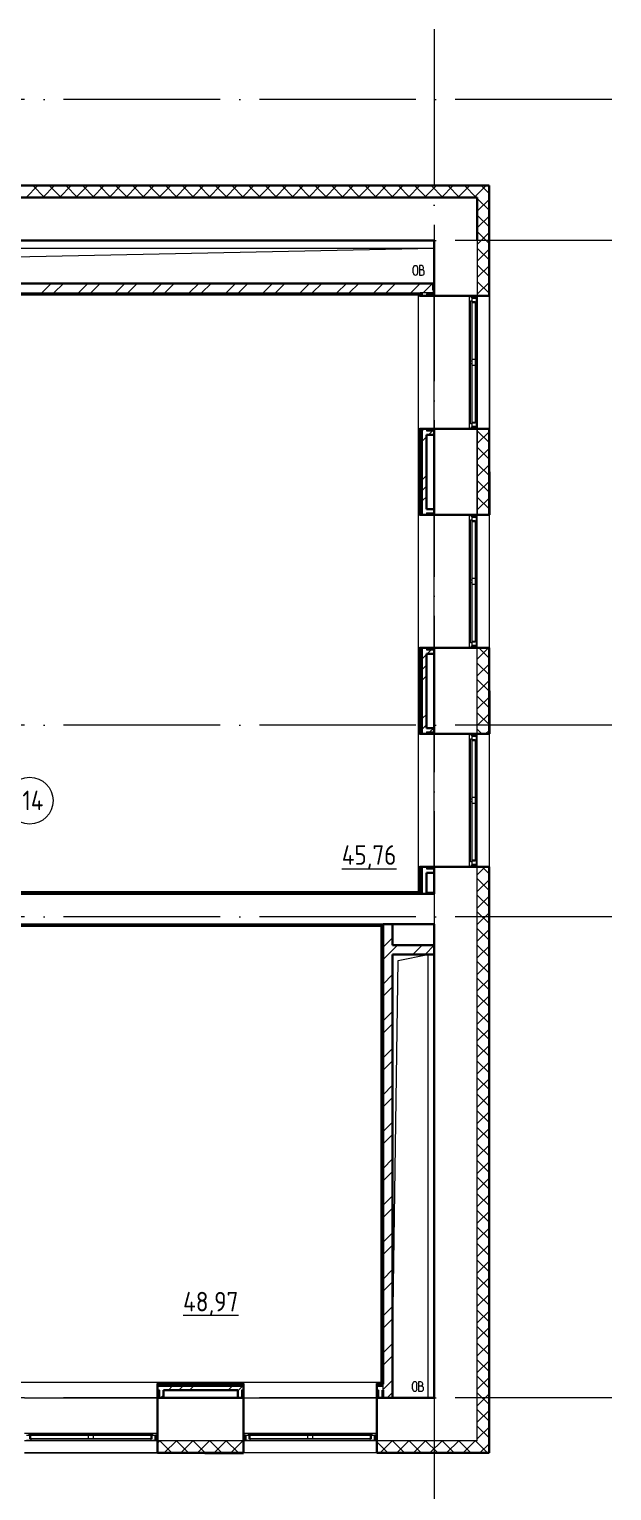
# Model space of a CAD drawing. Header units: millimetres. Extents: x -88595 to 880822, y -1054509 to -148035.
# Drawn here: x 446690 to 454131, y -284040 to -265352 of the extents above; entities that cross this region are included whole.
import ezdxf

# ---------------------------------------------------------------- set-up
doc = ezdxf.new("R2010")
doc.units = ezdxf.units.MM
doc.linetypes.add('ADSK_Линия сетки', pattern=[25, 20, -2.5, 0, -2.5])
for name, color, linetype, lineweight in [('_ Окна', 7, 'Continuous', 30), ('Марки помещений', 7, 'Continuous', 20), ('Оборудование', 7, 'Continuous', 18), ('Ограждение', 7, 'Continuous', 9), ('Окна', 7, 'Continuous', 9), ('Оси', 7, 'Continuous', 9), ('Перекрытие', 7, 'Continuous', 18), ('Стены внутренние', 7, 'Continuous', 18), ('Стены наружные', 7, 'Continuous', 18), ('Стены штриховка', 7, 'Continuous', 9)]:
    doc.layers.add(name, color=color, linetype=linetype, lineweight=lineweight)
doc.styles.add('GOST Common_2', font='GOST_Common.ttf', dxfattribs={"width": 0.9, "height": 350})

# ---------------------------------------------------------------- blocks, each defined once
blk = doc.blocks.new('3 этаж')
at = {"lineweight": 18}
for p, q in [((457739, 658274), (463744, 658274)), ((457821, 658152), (463744, 658274)), ((463477, 657960), (463477, 658022)), ((463534, 657960), (463534, 658022)), ((463584, 658051), (463554, 658051)), ((463554, 658051), (463554, 657931)), ((463607, 658018), (463607, 658028)), ((463587, 657998), (463554, 657998)), ((463554, 657931), (463591, 657931)), ((463617, 657958), (463617, 657968)), ((463285, 649164), (463662, 649244)), ((463662, 649244), (463662, 643574)), ((463212, 644124), (463285, 649164)), ((463467, 643687), (463467, 643750)), ((463524, 643687), (463524, 643750)), ((463574, 643779), (463544, 643779)), ((463544, 643779), (463544, 643659)), ((463578, 643725), (463544, 643725)), ((463544, 643659), (463581, 643659)), ((463598, 643745), (463598, 643755)), ((463608, 643685), (463608, 643695))]:
    blk.add_line(p, q, dxfattribs=at)
for centre, radius, start, end in [((463505, 658022), 28.7, 0, 180), ((463584, 658028), 23.3, 0, 90), ((463505, 657960), 28.7, 180, 0), ((463587, 658018), 20, 270, 0), ((463587, 657968), 30, 0, 90), ((463591, 657958), 26.7, 270, 0), ((463496, 643750), 28.7, 0, 180), ((463496, 643687), 28.7, 180, 0), ((463574, 643755), 23.3, 0, 90), ((463578, 643745), 20, 270, 0), ((463578, 643695), 30, 0, 90), ((463581, 643685), 26.7, 270, 0)]:
    blk.add_arc(centre, radius, start, end, dxfattribs=at)
at = {"layer": '_ Окна'}
for p, q in [((464226, 657664), (464226, 657639)), ((464284, 657639), (464284, 657664)), ((464226, 657639), (464284, 657639)), ((464226, 655989), (464226, 655964)), ((464284, 655989), (464226, 655989)), ((464284, 655964), (464284, 655989)), ((464226, 654864), (464226, 654839)), ((464284, 654839), (464284, 654864)), ((464226, 654839), (464284, 654839)), ((464226, 653189), (464226, 653164)), ((464284, 653189), (464226, 653189)), ((464284, 653164), (464284, 653189)), ((464226, 652064), (464226, 652039)), ((464284, 652039), (464284, 652064)), ((464226, 652039), (464284, 652039)), ((464226, 650389), (464226, 650364)), ((464284, 650389), (464226, 650389)), ((464284, 650364), (464284, 650389)), ((460209, 643092), (460184, 643092)), ((460184, 643092), (460184, 643034)), ((461334, 643092), (461309, 643092)), ((461334, 643034), (461334, 643092)), ((463009, 643092), (462984, 643092)), ((462984, 643092), (462984, 643034)), ((460184, 643034), (460209, 643034)), ((461309, 643034), (461334, 643034)), ((462984, 643034), (463009, 643034))]:
    blk.add_line(p, q, dxfattribs=at)
at = {"layer": '_ Окна', "lineweight": 18}
for p, q in [((464284, 657639), (464226, 657639)), ((464226, 657639), (464226, 657601)), ((464226, 657593), (464267, 657593)), ((464267, 657593), (464267, 657581)), ((464267, 657575), (464284, 657579)), ((464284, 657579), (464284, 657639)), ((464267, 656035), (464226, 656035)), ((464226, 656027), (464226, 655989)), ((464226, 655989), (464284, 655989)), ((464284, 656048), (464267, 656053)), ((464267, 656047), (464267, 656035)), ((464284, 655989), (464284, 656048)), ((464284, 654839), (464226, 654839)), ((464226, 654839), (464226, 654801)), ((464226, 654793), (464267, 654793)), ((464267, 654793), (464267, 654781)), ((464267, 654775), (464284, 654779)), ((464284, 654779), (464284, 654839)), ((464267, 653235), (464226, 653235)), ((464226, 653227), (464226, 653189)), ((464226, 653189), (464284, 653189)), ((464284, 653248), (464267, 653253)), ((464267, 653247), (464267, 653235)), ((464284, 653189), (464284, 653248)), ((464284, 652039), (464226, 652039)), ((464226, 652039), (464226, 652001)), ((464226, 651993), (464267, 651993)), ((464267, 651993), (464267, 651981)), ((464267, 651975), (464284, 651979)), ((464284, 651979), (464284, 652039)), ((464267, 650435), (464226, 650435)), ((464226, 650427), (464226, 650389)), ((464226, 650389), (464284, 650389)), ((464284, 650448), (464267, 650453)), ((464267, 650447), (464267, 650435)), ((464284, 650389), (464284, 650448)), ((458572, 643092), (458534, 643092)), ((458580, 643051), (458580, 643092)), ((460138, 643092), (460138, 643051)), ((460184, 643092), (460146, 643092)), ((460184, 643034), (460184, 643092)), ((461372, 643092), (461334, 643092)), ((461334, 643092), (461334, 643034)), ((461380, 643051), (461380, 643092)), ((462938, 643092), (462938, 643051)), ((462984, 643092), (462946, 643092)), ((462984, 643034), (462984, 643092)), ((458534, 643034), (458593, 643034)), ((458592, 643051), (458580, 643051)), ((458593, 643034), (458598, 643051)), ((460120, 643051), (460124, 643034)), ((460124, 643034), (460184, 643034)), ((460138, 643051), (460126, 643051)), ((461334, 643034), (461393, 643034)), ((461392, 643051), (461380, 643051)), ((461393, 643034), (461398, 643051)), ((462920, 643051), (462924, 643034)), ((462924, 643034), (462984, 643034)), ((462938, 643051), (462926, 643051))]:
    blk.add_line(p, q, dxfattribs=at)
at = {"layer": 'Марки помещений'}
blk.add_circle((458576, 651210), 300, dxfattribs=at)
at = {"layer": 'Ограждение'}
for p, q in [((457764, 657679), (463544, 657679)), ((463544, 650039), (463544, 657684)), ((463544, 657664), (463559, 657664)), ((463544, 655964), (463544, 657664)), ((463744, 655964), (463744, 657664)), ((464194, 655964), (464194, 657664)), ((463559, 655964), (463544, 655964)), ((463544, 654864), (463559, 654864)), ((463544, 653164), (463544, 654864)), ((463744, 653164), (463744, 654864)), ((464194, 653164), (464194, 654864)), ((463559, 653164), (463544, 653164)), ((463544, 652064), (463559, 652064)), ((463544, 650364), (463544, 652064)), ((463744, 650364), (463744, 652064)), ((464194, 650364), (464194, 652064)), ((463559, 650364), (463544, 650364)), ((463544, 650044), (457764, 650044)), ((463744, 650034), (463644, 650034)), ((456609, 649604), (463067, 649604)), ((463067, 649604), (463072, 649609)), ((463067, 643774), (463067, 649604)), ((454959, 643774), (463072, 643774)), ((458509, 643774), (460209, 643774)), ((460209, 643774), (460209, 643759)), ((461309, 643759), (461309, 643774)), ((461309, 643774), (463009, 643774)), ((463009, 643774), (463009, 643759)), ((458509, 643574), (460209, 643574)), ((461309, 643574), (463009, 643574)), ((458509, 643124), (460209, 643124)), ((461309, 643124), (463009, 643124))]:
    blk.add_line(p, q, dxfattribs=at)
at = {"layer": 'Окна'}
for p, q in [((464209, 657601), (464226, 657601)), ((464209, 656829), (464209, 657601)), ((464226, 657601), (464226, 656829)), ((464226, 657581), (464267, 657581)), ((464267, 657581), (464267, 656849)), ((464284, 656048), (464284, 657579)), ((464209, 656799), (464209, 656829)), ((464226, 656829), (464209, 656829)), ((464209, 656799), (464226, 656799)), ((464209, 656027), (464209, 656799)), ((464267, 656849), (464226, 656849)), ((464226, 656829), (464226, 656799)), ((464226, 656799), (464226, 656027)), ((464226, 656779), (464267, 656779)), ((464267, 656849), (464267, 656779)), ((464267, 656779), (464267, 656047)), ((464226, 656027), (464209, 656027)), ((464267, 656047), (464226, 656047)), ((464209, 654801), (464226, 654801)), ((464209, 654029), (464209, 654801)), ((464226, 654801), (464226, 654029)), ((464226, 654781), (464267, 654781)), ((464267, 654781), (464267, 654049)), ((464284, 653248), (464284, 654779)), ((464209, 653999), (464209, 654029)), ((464226, 654029), (464209, 654029)), ((464209, 653999), (464226, 653999)), ((464209, 653227), (464209, 653999)), ((464267, 654049), (464226, 654049)), ((464226, 654029), (464226, 653999)), ((464226, 653999), (464226, 653227)), ((464226, 653979), (464267, 653979)), ((464267, 654049), (464267, 653979)), ((464267, 653979), (464267, 653247)), ((464226, 653227), (464209, 653227)), ((464267, 653247), (464226, 653247)), ((464209, 652001), (464226, 652001)), ((464209, 651229), (464209, 652001)), ((464226, 652001), (464226, 651229)), ((464226, 651981), (464267, 651981)), ((464267, 651981), (464267, 651249)), ((464284, 650448), (464284, 651979)), ((464209, 651199), (464209, 651229)), ((464226, 651229), (464209, 651229)), ((464209, 651199), (464226, 651199)), ((464209, 650427), (464209, 651199)), ((464267, 651249), (464226, 651249)), ((464226, 651229), (464226, 651199)), ((464226, 651199), (464226, 650427)), ((464226, 651179), (464267, 651179)), ((464267, 651249), (464267, 651179)), ((464267, 651179), (464267, 650447)), ((464226, 650427), (464209, 650427)), ((464267, 650447), (464226, 650447)), ((458572, 643109), (459344, 643109)), ((458572, 643092), (458572, 643109)), ((459344, 643092), (458572, 643092)), ((458592, 643051), (458592, 643092)), ((459324, 643092), (459324, 643051)), ((459344, 643109), (459374, 643109)), ((459344, 643109), (459344, 643092)), ((459374, 643092), (459344, 643092)), ((459374, 643109), (460146, 643109)), ((459374, 643092), (459374, 643109)), ((460146, 643092), (459374, 643092)), ((459394, 643051), (459394, 643092)), ((460126, 643092), (460126, 643051)), ((460146, 643109), (460146, 643092)), ((461372, 643109), (462144, 643109)), ((461372, 643092), (461372, 643109)), ((462144, 643092), (461372, 643092)), ((461392, 643051), (461392, 643092)), ((462124, 643092), (462124, 643051)), ((462144, 643109), (462174, 643109)), ((462144, 643109), (462144, 643092)), ((462174, 643092), (462144, 643092)), ((462174, 643109), (462946, 643109)), ((462174, 643092), (462174, 643109)), ((462946, 643092), (462174, 643092)), ((462194, 643051), (462194, 643092)), ((462926, 643092), (462926, 643051)), ((462946, 643109), (462946, 643092)), ((459324, 643051), (458592, 643051)), ((458593, 643034), (460124, 643034)), ((459394, 643051), (459324, 643051)), ((460126, 643051), (459394, 643051)), ((462124, 643051), (461392, 643051)), ((461393, 643034), (462924, 643034)), ((462194, 643051), (462124, 643051)), ((462926, 643051), (462194, 643051))]:
    blk.add_line(p, q, dxfattribs=at)
at = {"layer": 'Оси', "linetype": 'ADSK_Линия сетки', "ltscale": 100}
for p, q in [((463744, 661074), (463744, 629948)), ((466011, 660174), (389072, 660174)), ((466011, 658374), (389072, 658374)), ((466011, 652174), (389072, 652174)), ((466011, 649724), (389072, 649724)), ((466011, 643574), (389072, 643574))]:
    blk.add_line(p, q, dxfattribs=at)
at = {"layer": 'Перекрытие', "color": 49, "true_color": 0x464646}
for p, q in [((457739, 658274), (463744, 658274)), ((463662, 649244), (463662, 643574))]:
    blk.add_line(p, q, dxfattribs=at)
at = {"layer": 'Стены внутренние', "lineweight": 30}
for p, q in [((464446, 659076), (457094, 659076)), ((464446, 657664), (464446, 659076)), ((464294, 658924), (457094, 658924)), ((464294, 658374), (464294, 658924)), ((457169, 658374), (463744, 658374)), ((463744, 658374), (463744, 657739)), ((463744, 657664), (464446, 657664)), ((464446, 655964), (463744, 655964)), ((463744, 655889), (463744, 654939)), ((464446, 654864), (464446, 655964)), ((463744, 654864), (464446, 654864)), ((464446, 653164), (463744, 653164)), ((464446, 652064), (464446, 653164)), ((463744, 653089), (463744, 652139)), ((463744, 652064), (464446, 652064)), ((464446, 650364), (463744, 650364)), ((464446, 642872), (464446, 650364)), ((463744, 650289), (463744, 650019)), ((463744, 650019), (463644, 650019)), ((463212, 649629), (463744, 649629)), ((463744, 649629), (463744, 649364)), ((463744, 649244), (463744, 643574)), ((460209, 643574), (460209, 642872)), ((461234, 643574), (460284, 643574)), ((461309, 642872), (461309, 643574)), ((463009, 643574), (463009, 642872)), ((463092, 643574), (463084, 643574)), ((463744, 643574), (463212, 643574)), ((460209, 642872), (461309, 642872)), ((463009, 642872), (464446, 642872))]:
    blk.add_line(p, q, dxfattribs=at)
at = {"layer": 'Стены внутренние', "linetype": 'Continuous', "lineweight": 9}
for p, q in [((458531, 658924), (458681, 659074)), ((458765, 658924), (458615, 659074)), ((458743, 658924), (458893, 659074)), ((458977, 658924), (458827, 659074)), ((458829, 659076), (458828, 659074)), ((458912, 659074), (458911, 659076)), ((458956, 658924), (459106, 659074)), ((459189, 658924), (459039, 659074)), ((459168, 658924), (459318, 659074)), ((459401, 658924), (459251, 659074)), ((459380, 658924), (459530, 659074)), ((459613, 658924), (459463, 659074)), ((459592, 658924), (459742, 659074)), ((459825, 658924), (459675, 659074)), ((459733, 659074), (459732, 659076)), ((459804, 658924), (459954, 659074)), ((460038, 658924), (459888, 659074)), ((460016, 658924), (460166, 659074)), ((460250, 658924), (460100, 659074)), ((460228, 658924), (460378, 659074)), ((460237, 659076), (460235, 659074)), ((460462, 658924), (460312, 659074)), ((460320, 659074), (460319, 659076)), ((460440, 658924), (460590, 659074)), ((460674, 658924), (460524, 659074)), ((460653, 658924), (460803, 659074)), ((460886, 658924), (460736, 659074)), ((460865, 658924), (461015, 659074)), ((461098, 658924), (460948, 659074)), ((461077, 658924), (461227, 659074)), ((461310, 658924), (461160, 659074)), ((461289, 658924), (461439, 659074)), ((461523, 658924), (461373, 659074)), ((461501, 658924), (461651, 659074)), ((461735, 658924), (461585, 659074)), ((461644, 659076), (461643, 659074)), ((461713, 658924), (461863, 659074)), ((461947, 658924), (461797, 659074)), ((461925, 658924), (462075, 659074)), ((462159, 658924), (462009, 659074)), ((462138, 658924), (462288, 659074)), ((462371, 658924), (462221, 659074)), ((462350, 658924), (462500, 659074)), ((462583, 658924), (462433, 659074)), ((462562, 658924), (462712, 659074)), ((462795, 658924), (462645, 659074)), ((462774, 658924), (462924, 659074)), ((463007, 658924), (462857, 659074)), ((462986, 658924), (463136, 659074)), ((463220, 658924), (463070, 659074)), ((463135, 659074), (463134, 659076)), ((463198, 658924), (463348, 659074)), ((463432, 658924), (463282, 659074)), ((463410, 658924), (463560, 659074)), ((463644, 658924), (463494, 659074)), ((463622, 658924), (463772, 659074)), ((463856, 658924), (463706, 659074)), ((463835, 658924), (463985, 659074)), ((464068, 658924), (463918, 659074)), ((464047, 658924), (464197, 659074)), ((464280, 658924), (464130, 659074)), ((464191, 659074), (464190, 659076)), ((464259, 658924), (464294, 658959)), ((464294, 658959), (464409, 659074)), ((464444, 658972), (464342, 659074)), ((464342, 659074), (464342, 659074)), ((464444, 658760), (464294, 658910)), ((464294, 658747), (464444, 658897)), ((464444, 658835), (464446, 658835)), ((464444, 658548), (464294, 658698)), ((464294, 658535), (464444, 658685)), ((464444, 658336), (464294, 658486)), ((464294, 658323), (464444, 658473)), ((464444, 658429), (464446, 658429)), ((464444, 658124), (464294, 658274)), ((464294, 658110), (464444, 658260)), ((464444, 657912), (464294, 658062)), ((464294, 657898), (464444, 658048)), ((464444, 658022), (464446, 658022)), ((464444, 657700), (464294, 657850)), ((464294, 657686), (464444, 657836)), ((464444, 657718), (464446, 657718)), ((464444, 655790), (464294, 655940)), ((464294, 655777), (464444, 655927)), ((464423, 655964), (464422, 655962)), ((464444, 655787), (464446, 655787)), ((464444, 655578), (464294, 655728)), ((464294, 655565), (464444, 655715)), ((464444, 655366), (464294, 655516)), ((464294, 655353), (464444, 655503)), ((464446, 655585), (464444, 655588)), ((464444, 655482), (464446, 655482)), ((464444, 655154), (464294, 655304)), ((464294, 655141), (464444, 655291)), ((464444, 654942), (464294, 655092)), ((464294, 654928), (464444, 655078)), ((464444, 655076), (464446, 655076)), ((464310, 654864), (464294, 654880)), ((464393, 654864), (464392, 654866)), ((464443, 654866), (464444, 654866)), ((464444, 653033), (464313, 653164)), ((464294, 653019), (464437, 653162)), ((464444, 652820), (464294, 652970)), ((464294, 652807), (464444, 652957)), ((464444, 652841), (464446, 652841)), ((464444, 652608), (464294, 652758)), ((464294, 652595), (464444, 652745)), ((464444, 652396), (464294, 652546)), ((464294, 652383), (464444, 652533)), ((464444, 652434), (464446, 652434)), ((464444, 652184), (464294, 652334)), ((464294, 652171), (464444, 652321)), ((464352, 652064), (464294, 652122)), ((464401, 652066), (464444, 652109)), ((464444, 652130), (464446, 652130)), ((464294, 650262), (464394, 650362)), ((464444, 650275), (464355, 650364)), ((464444, 650063), (464294, 650213)), ((464294, 650049), (464444, 650199)), ((464446, 650301), (464444, 650305)), ((464444, 650199), (464446, 650199)), ((464444, 649851), (464294, 650001)), ((464294, 649837), (464444, 649987)), ((464444, 649894), (464446, 649894)), ((464444, 649639), (464294, 649789)), ((464294, 649625), (464444, 649775)), ((464444, 649426), (464294, 649576)), ((464294, 649413), (464444, 649563)), ((464444, 649488), (464446, 649488)), ((464444, 649214), (464294, 649364)), ((464294, 649201), (464444, 649351)), ((464444, 649002), (464294, 649152)), ((464294, 648989), (464444, 649139)), ((464444, 649082), (464446, 649082)), ((464444, 648790), (464294, 648940)), ((464294, 648777), (464444, 648927)), ((464444, 648578), (464294, 648728)), ((464294, 648564), (464444, 648714)), ((464444, 648777), (464446, 648777)), ((464446, 648688), (464444, 648685)), ((464446, 648676), (464444, 648679)), ((464444, 648366), (464294, 648516)), ((464294, 648352), (464444, 648502)), ((464444, 648154), (464294, 648304)), ((464444, 648370), (464446, 648370)), ((464294, 648140), (464444, 648290)), ((464444, 647941), (464294, 648091)), ((464294, 647928), (464444, 648078)), ((464444, 647964), (464446, 647964)), ((464444, 647729), (464294, 647879)), ((464294, 647716), (464444, 647866)), ((464444, 647517), (464294, 647667)), ((464294, 647504), (464444, 647654)), ((464444, 647659), (464446, 647659)), ((464444, 647305), (464294, 647455)), ((464294, 647292), (464444, 647442)), ((464444, 647093), (464294, 647243)), ((464294, 647080), (464444, 647230)), ((464444, 647253), (464446, 647253)), ((464444, 646881), (464294, 647031)), ((464294, 646867), (464444, 647017)), ((464444, 646669), (464294, 646819)), ((464444, 646846), (464446, 646846)), ((464294, 646655), (464444, 646805)), ((464444, 646457), (464294, 646607)), ((464294, 646443), (464444, 646593)), ((464444, 646542), (464446, 646542)), ((464444, 646244), (464294, 646394)), ((464294, 646231), (464444, 646381)), ((464444, 646032), (464294, 646182)), ((464294, 646019), (464444, 646169)), ((464444, 646135), (464446, 646135)), ((464444, 645820), (464294, 645970)), ((464294, 645807), (464444, 645957)), ((464444, 645608), (464294, 645758)), ((464294, 645595), (464444, 645745)), ((464444, 645729), (464446, 645729)), ((464444, 645396), (464294, 645546)), ((464294, 645382), (464444, 645532)), ((464446, 645640), (464444, 645637)), ((464446, 645628), (464444, 645631)), ((464444, 645184), (464294, 645334)), ((464294, 645170), (464444, 645320)), ((464444, 645424), (464446, 645424)), ((464444, 644972), (464294, 645122)), ((464294, 644958), (464444, 645108)), ((464446, 645031), (464444, 645027)), ((464446, 645018), (464444, 645022)), ((464444, 645018), (464446, 645018)), ((464444, 644759), (464294, 644909)), ((464294, 644746), (464444, 644896)), ((464444, 644547), (464294, 644697)), ((464294, 644534), (464444, 644684)), ((464444, 644611), (464446, 644611)), ((464444, 644335), (464294, 644485)), ((464294, 644322), (464444, 644472)), ((464444, 644123), (464294, 644273)), ((464294, 644110), (464444, 644260)), ((464444, 644306), (464446, 644306)), ((464446, 644218), (464444, 644214)), ((464444, 643911), (464294, 644061)), ((464294, 643898), (464444, 644048)), ((464444, 643699), (464294, 643849)), ((464294, 643685), (464444, 643835)), ((464444, 643900), (464446, 643900)), ((464444, 643487), (464294, 643637)), ((464294, 643473), (464444, 643623)), ((464444, 643494), (464446, 643494)), ((464444, 643275), (464294, 643425)), ((464294, 643261), (464444, 643411)), ((464444, 643062), (464294, 643212)), ((464294, 643049), (464444, 643199)), ((464444, 643189), (464446, 643189)), ((460209, 642995), (460238, 643024)), ((460390, 642874), (460240, 643024)), ((460300, 642874), (460450, 643024)), ((460602, 642874), (460452, 643024)), ((460512, 642874), (460662, 643024)), ((460814, 642874), (460664, 643024)), ((460725, 642874), (460875, 643024)), ((461026, 642874), (460876, 643024)), ((460937, 642874), (461087, 643024)), ((461238, 642874), (461088, 643024)), ((461149, 642874), (461299, 643024)), ((461309, 643015), (461300, 643024)), ((461307, 642884), (461309, 642884)), ((463148, 642874), (463009, 643012)), ((463058, 642874), (463208, 643024)), ((463360, 642874), (463210, 643024)), ((463270, 642874), (463420, 643024)), ((463572, 642874), (463422, 643024)), ((463482, 642874), (463632, 643024)), ((463784, 642874), (463634, 643024)), ((463694, 642874), (463844, 643024)), ((463996, 642874), (463846, 643024)), ((463907, 642874), (464057, 643024)), ((464208, 642874), (464058, 643024)), ((464119, 642874), (464269, 643024)), ((464420, 642874), (464270, 643024)), ((464331, 642874), (464444, 642987)), ((460268, 642874), (460267, 642872)), ((461089, 642874), (461088, 642872)), ((463083, 642874), (463082, 642872)), ((463339, 642872), (463338, 642874)), ((463905, 642874), (463903, 642872)), ((463925, 642872), (463924, 642874)), ((464139, 642874), (464138, 642872))]:
    blk.add_line(p, q, dxfattribs=at)
at = {"layer": 'Стены внутренние'}
for p, q in [((464294, 658374), (464294, 654864)), ((464446, 657664), (464446, 655964)), ((464294, 643024), (464294, 655964)), ((464446, 654864), (464446, 653164)), ((464446, 652064), (464446, 650364)), ((464294, 643024), (458509, 643024)), ((460209, 642872), (458509, 642872)), ((463009, 642872), (461309, 642872))]:
    blk.add_line(p, q, dxfattribs=at)
at = {"layer": 'Стены наружные'}
for p, q in [((464446, 658214), (464451, 658214)), ((464451, 658214), (464451, 655414)), ((463744, 657824), (463729, 657824)), ((464451, 657664), (464446, 657664)), ((464446, 655964), (464451, 655964)), ((464451, 655415), (464446, 655415)), ((464446, 653164), (464451, 653164)), ((464451, 653164), (464451, 652614)), ((464451, 650364), (464446, 650364)), ((464451, 650364), (464451, 649814)), ((463729, 650026), (463729, 650034)), ((463744, 650026), (463729, 650026)), ((464451, 649814), (464446, 649814)), ((463092, 649629), (456909, 649629)), ((463084, 643574), (463084, 643589)), ((460814, 642867), (458509, 642867)), ((460209, 642867), (460209, 642872))]:
    blk.add_line(p, q, dxfattribs=at)
at = {"layer": 'Стены наружные', "lineweight": 30}
for p, q in [((463729, 657824), (457489, 657824)), ((463564, 657689), (457754, 657689)), ((457759, 657684), (463559, 657684)), ((463559, 657704), (463559, 657689)), ((463559, 657684), (463559, 657664)), ((463559, 657664), (463744, 657664)), ((463729, 657739), (463729, 657824)), ((463744, 657739), (463729, 657739)), ((463744, 657664), (463744, 657739)), ((463744, 655964), (463559, 655964)), ((463559, 655964), (463559, 654864)), ((463644, 654939), (463644, 655889)), ((463644, 655889), (463744, 655889)), ((463744, 655889), (463744, 655964)), ((464451, 655414), (464446, 655414)), ((464451, 654864), (464451, 655414)), ((463559, 654864), (463744, 654864)), ((463744, 654939), (463644, 654939)), ((463744, 654864), (463744, 654939)), ((464446, 654864), (464451, 654864)), ((463744, 653164), (463559, 653164)), ((463559, 653164), (463559, 652064)), ((463744, 653089), (463744, 653164)), ((463644, 652139), (463644, 653089)), ((463644, 653089), (463744, 653089)), ((464446, 652614), (464446, 652064)), ((464451, 652614), (464446, 652614)), ((464451, 652064), (464451, 652614)), ((463559, 652064), (463744, 652064)), ((463744, 652139), (463644, 652139)), ((463744, 652064), (463744, 652139)), ((464446, 652064), (464451, 652064)), ((463744, 650364), (463559, 650364)), ((463559, 650364), (463559, 650039)), ((463744, 650289), (463744, 650364)), ((463644, 650019), (463644, 650289)), ((463644, 650289), (463744, 650289)), ((457739, 650019), (463644, 650019)), ((463564, 650034), (457754, 650034)), ((463559, 650039), (457759, 650039)), ((463569, 650019), (463569, 650034)), ((463077, 649614), (463077, 643754)), ((463092, 649629), (463092, 643749)), ((463212, 649629), (463092, 649629)), ((463212, 649364), (463212, 649629)), ((456599, 649609), (463072, 649609)), ((463072, 649609), (463072, 643759)), ((463744, 649364), (463212, 649364)), ((463212, 643574), (463212, 649244)), ((463212, 649244), (463744, 649244)), ((463744, 649244), (463744, 649364)), ((460209, 643759), (460209, 643574)), ((461309, 643759), (460209, 643759)), ((460284, 643674), (461234, 643674)), ((460284, 643574), (460284, 643674)), ((461234, 643674), (461234, 643574)), ((461309, 643574), (461309, 643759)), ((463009, 643759), (463009, 643574)), ((463072, 643759), (463009, 643759)), ((463077, 643754), (463072, 643754)), ((463084, 643674), (463092, 643674)), ((463084, 643574), (463084, 643674)), ((463092, 643674), (463092, 643574)), ((460209, 643574), (460284, 643574)), ((461234, 643574), (461309, 643574)), ((463009, 643574), (463084, 643574)), ((463092, 643574), (463212, 643574)), ((461309, 642872), (460814, 642872)), ((460814, 642872), (460814, 642867)), ((460814, 642867), (461309, 642867)), ((461309, 642872), (461309, 642867))]:
    blk.add_line(p, q, dxfattribs=at)
at = {"layer": 'Стены наружные', "linetype": 'Continuous', "lineweight": 9}
for p, q in [((458635, 657684), (458640, 657689)), ((458705, 657684), (458710, 657689)), ((458730, 657704), (458850, 657824)), ((458776, 657684), (458781, 657689)), ((458847, 657684), (458852, 657689)), ((458880, 657689), (458880, 657704)), ((458887, 657704), (459007, 657824)), ((458918, 657684), (458923, 657689)), ((458988, 657684), (458993, 657689)), ((459059, 657684), (459064, 657689)), ((459130, 657684), (459135, 657689)), ((459200, 657684), (459205, 657689)), ((459201, 657704), (459321, 657824)), ((459271, 657684), (459276, 657689)), ((459342, 657684), (459347, 657689)), ((459359, 657704), (459479, 657824)), ((459413, 657684), (459418, 657689)), ((459480, 657689), (459480, 657704)), ((459483, 657684), (459488, 657689)), ((459554, 657684), (459559, 657689)), ((459625, 657684), (459630, 657689)), ((459673, 657704), (459793, 657824)), ((459695, 657684), (459700, 657689)), ((459766, 657684), (459771, 657689)), ((459830, 657704), (459950, 657824)), ((459837, 657684), (459842, 657689)), ((459908, 657684), (459913, 657689)), ((459978, 657684), (459983, 657689)), ((460049, 657684), (460054, 657689)), ((460080, 657689), (460080, 657704)), ((460120, 657684), (460125, 657689)), ((460144, 657704), (460264, 657824)), ((460190, 657684), (460195, 657689)), ((460261, 657684), (460266, 657689)), ((460301, 657704), (460421, 657824)), ((460332, 657684), (460337, 657689)), ((460403, 657684), (460408, 657689)), ((460473, 657684), (460478, 657689)), ((460544, 657684), (460549, 657689)), ((460615, 657684), (460620, 657689)), ((460616, 657704), (460736, 657824)), ((460680, 657689), (460680, 657704)), ((460685, 657684), (460690, 657689)), ((460756, 657684), (460761, 657689)), ((460773, 657704), (460893, 657824)), ((460827, 657684), (460832, 657689)), ((460898, 657684), (460903, 657689)), ((460968, 657684), (460973, 657689)), ((461039, 657684), (461044, 657689)), ((461087, 657704), (461207, 657824)), ((461110, 657684), (461115, 657689)), ((461180, 657684), (461185, 657689)), ((461244, 657704), (461364, 657824)), ((461251, 657684), (461256, 657689)), ((461280, 657689), (461280, 657704)), ((461322, 657684), (461327, 657689)), ((461392, 657684), (461397, 657689)), ((461463, 657684), (461468, 657689)), ((461534, 657684), (461539, 657689)), ((461559, 657704), (461679, 657824)), ((461605, 657684), (461610, 657689)), ((461675, 657684), (461680, 657689)), ((461716, 657704), (461836, 657824)), ((461746, 657684), (461751, 657689)), ((461817, 657684), (461822, 657689)), ((461880, 657689), (461880, 657704)), ((461887, 657684), (461892, 657689)), ((461958, 657684), (461963, 657689)), ((462029, 657684), (462034, 657689)), ((462030, 657704), (462150, 657824)), ((462100, 657684), (462105, 657689)), ((462170, 657684), (462175, 657689)), ((462187, 657704), (462307, 657824)), ((462241, 657684), (462246, 657689)), ((462312, 657684), (462317, 657689)), ((462382, 657684), (462387, 657689)), ((462453, 657684), (462458, 657689)), ((462480, 657689), (462480, 657704)), ((462502, 657704), (462622, 657824)), ((462524, 657684), (462529, 657689)), ((462595, 657684), (462600, 657689)), ((462659, 657704), (462779, 657824)), ((462665, 657684), (462670, 657689)), ((462736, 657684), (462741, 657689)), ((462807, 657684), (462812, 657689)), ((462877, 657684), (462882, 657689)), ((462948, 657684), (462953, 657689)), ((462973, 657704), (463093, 657824)), ((463019, 657684), (463024, 657689)), ((463080, 657689), (463080, 657704)), ((463090, 657684), (463095, 657689)), ((463130, 657704), (463250, 657824)), ((463160, 657684), (463165, 657689)), ((463231, 657684), (463236, 657689)), ((463302, 657684), (463307, 657689)), ((463372, 657684), (463377, 657689)), ((463443, 657684), (463448, 657689)), ((463445, 657704), (463565, 657824)), ((463514, 657684), (463519, 657689)), ((463602, 657704), (463722, 657824)), ((463644, 657673), (463648, 657676)), ((463648, 657676), (463660, 657689)), ((463676, 657689), (463691, 657704)), ((463559, 655961), (463562, 655964)), ((463559, 655890), (463564, 655895)), ((463559, 655820), (463564, 655825)), ((463564, 655895), (463569, 655900)), ((463569, 655900), (463581, 655913)), ((463581, 655913), (463594, 655925)), ((463594, 655945), (463613, 655964)), ((463594, 655810), (463644, 655860)), ((463673, 655889), (463723, 655939)), ((463559, 655749), (463564, 655754)), ((463559, 655678), (463564, 655683)), ((463559, 655608), (463564, 655613)), ((463569, 655688), (463581, 655701)), ((463581, 655701), (463594, 655713)), ((463559, 655537), (463564, 655542)), ((463559, 655466), (463564, 655471)), ((463564, 655471), (463569, 655476)), ((463569, 655476), (463581, 655489)), ((463581, 655489), (463594, 655501)), ((463559, 655395), (463564, 655400)), ((463559, 655325), (463564, 655330)), ((463559, 655254), (463564, 655259)), ((463569, 655264), (463581, 655277)), ((463581, 655277), (463594, 655289)), ((463594, 655317), (463644, 655367)), ((463594, 655182), (463644, 655232)), ((464451, 655373), (464448, 655378)), ((463559, 655183), (463564, 655188)), ((463559, 655113), (463564, 655118)), ((463559, 655042), (463564, 655047)), ((463564, 655047), (463569, 655052)), ((463569, 655052), (463581, 655064)), ((463581, 655064), (463594, 655077)), ((463594, 655047), (463644, 655097)), ((464446, 655076), (464451, 655076)), ((463559, 654971), (463564, 654976)), ((463559, 654901), (463564, 654906)), ((463593, 654864), (463594, 654865)), ((463581, 653155), (463590, 653164)), ((463559, 653133), (463564, 653138)), ((463559, 653062), (463564, 653067)), ((463559, 652991), (463564, 652996)), ((463569, 653143), (463581, 653155)), ((463594, 653027), (463644, 653077)), ((463656, 653089), (463706, 653139)), ((463559, 652921), (463564, 652926)), ((463559, 652850), (463564, 652855)), ((463564, 652926), (463569, 652931)), ((463569, 652931), (463581, 652943)), ((463581, 652943), (463594, 652956)), ((463594, 652892), (463644, 652942)), ((463594, 652757), (463644, 652807)), ((463559, 652779), (463564, 652784)), ((463559, 652708), (463564, 652713)), ((463559, 652638), (463564, 652643)), ((463569, 652718), (463581, 652731)), ((463581, 652731), (463594, 652743)), ((463559, 652567), (463564, 652572)), ((463559, 652496), (463564, 652501)), ((463559, 652426), (463564, 652431)), ((463564, 652501), (463569, 652506)), ((463569, 652506), (463581, 652519)), ((463581, 652519), (463594, 652531)), ((464446, 652434), (464451, 652434)), ((463559, 652355), (463564, 652360)), ((463559, 652284), (463564, 652289)), ((463569, 652294), (463581, 652307)), ((463581, 652307), (463594, 652319)), ((463594, 652263), (463644, 652313)), ((463559, 652214), (463564, 652219)), ((463559, 652143), (463564, 652148)), ((463559, 652072), (463564, 652077)), ((463564, 652077), (463569, 652082)), ((463569, 652082), (463581, 652095)), ((463581, 652095), (463594, 652107)), ((463594, 652128), (463644, 652178)), ((463689, 652089), (463739, 652139)), ((464446, 652130), (464451, 652130)), ((463559, 650304), (463564, 650309)), ((463559, 650234), (463564, 650239)), ((463569, 650173), (463581, 650185)), ((463581, 650185), (463594, 650198)), ((463735, 650339), (463744, 650348)), ((458622, 650034), (458627, 650039)), ((458692, 650034), (458697, 650039)), ((458763, 650034), (458768, 650039)), ((458834, 650034), (458839, 650039)), ((458904, 650034), (458909, 650039)), ((458960, 650019), (458975, 650034)), ((458975, 650034), (458980, 650039)), ((459046, 650034), (459051, 650039)), ((459117, 650034), (459122, 650039)), ((459187, 650034), (459192, 650039)), ((459258, 650034), (459263, 650039)), ((459329, 650034), (459334, 650039)), ((459384, 650019), (459399, 650034)), ((459399, 650034), (459404, 650039)), ((459470, 650034), (459475, 650039)), ((459541, 650034), (459546, 650039)), ((459611, 650034), (459616, 650039)), ((459682, 650034), (459687, 650039)), ((459753, 650034), (459758, 650039)), ((459809, 650019), (459824, 650034)), ((459824, 650034), (459829, 650039)), ((459894, 650034), (459899, 650039)), ((459965, 650034), (459970, 650039)), ((460036, 650034), (460041, 650039)), ((460106, 650034), (460111, 650039)), ((460177, 650034), (460182, 650039)), ((460233, 650019), (460248, 650034)), ((460248, 650034), (460253, 650039)), ((460319, 650034), (460324, 650039)), ((460389, 650034), (460394, 650039)), ((460460, 650034), (460465, 650039)), ((460531, 650034), (460536, 650039)), ((460601, 650034), (460606, 650039)), ((460657, 650019), (460672, 650034)), ((460672, 650034), (460677, 650039)), ((460743, 650034), (460748, 650039)), ((460814, 650034), (460819, 650039)), ((460884, 650034), (460889, 650039)), ((460955, 650034), (460960, 650039)), ((461026, 650034), (461031, 650039)), ((461081, 650019), (461096, 650034)), ((461096, 650034), (461101, 650039)), ((461167, 650034), (461172, 650039)), ((461238, 650034), (461243, 650039)), ((461309, 650034), (461314, 650039)), ((461379, 650034), (461384, 650039)), ((461450, 650034), (461455, 650039)), ((461506, 650019), (461521, 650034)), ((461521, 650034), (461526, 650039)), ((461591, 650034), (461596, 650039)), ((461662, 650034), (461667, 650039)), ((461733, 650034), (461738, 650039)), ((461804, 650034), (461809, 650039)), ((461874, 650034), (461879, 650039)), ((461930, 650019), (461945, 650034)), ((461945, 650034), (461950, 650039)), ((462016, 650034), (462021, 650039)), ((462086, 650034), (462091, 650039)), ((462157, 650034), (462162, 650039)), ((462228, 650034), (462233, 650039)), ((462298, 650034), (462303, 650039)), ((462354, 650019), (462369, 650034)), ((462369, 650034), (462374, 650039)), ((462440, 650034), (462445, 650039)), ((462511, 650034), (462516, 650039)), ((462581, 650034), (462586, 650039)), ((462652, 650034), (462657, 650039)), ((462723, 650034), (462728, 650039)), ((462778, 650019), (462793, 650034)), ((462793, 650034), (462798, 650039)), ((462864, 650034), (462869, 650039)), ((462935, 650034), (462940, 650039)), ((463006, 650034), (463011, 650039)), ((463076, 650034), (463081, 650039)), ((463147, 650034), (463152, 650039)), ((463203, 650019), (463218, 650034)), ((463218, 650034), (463223, 650039)), ((463288, 650034), (463293, 650039)), ((463359, 650034), (463364, 650039)), ((463430, 650034), (463435, 650039)), ((463501, 650034), (463506, 650039)), ((463559, 650163), (463564, 650168)), ((463559, 650092), (463564, 650097)), ((463639, 650019), (463644, 650023)), ((458621, 649609), (458626, 649614)), ((458692, 649609), (458697, 649614)), ((458762, 649609), (458767, 649614)), ((458833, 649609), (458838, 649614)), ((458904, 649609), (458909, 649614)), ((458974, 649609), (458979, 649614)), ((458979, 649614), (458994, 649629)), ((459045, 649609), (459050, 649614)), ((459116, 649609), (459121, 649614)), ((459186, 649609), (459191, 649614)), ((459257, 649609), (459262, 649614)), ((459328, 649609), (459333, 649614)), ((459399, 649609), (459404, 649614)), ((459404, 649614), (459419, 649629)), ((459469, 649609), (459474, 649614)), ((459540, 649609), (459545, 649614)), ((459611, 649609), (459616, 649614)), ((459681, 649609), (459686, 649614)), ((459752, 649609), (459757, 649614)), ((459823, 649609), (459828, 649614)), ((459828, 649614), (459843, 649629)), ((459894, 649609), (459899, 649614)), ((459964, 649609), (459969, 649614)), ((460035, 649609), (460040, 649614)), ((460106, 649609), (460111, 649614)), ((460176, 649609), (460181, 649614)), ((460247, 649609), (460252, 649614)), ((460252, 649614), (460267, 649629)), ((460318, 649609), (460323, 649614)), ((460389, 649609), (460394, 649614)), ((460459, 649609), (460464, 649614)), ((460530, 649609), (460535, 649614)), ((460601, 649609), (460606, 649614)), ((460671, 649609), (460676, 649614)), ((460676, 649614), (460691, 649629)), ((460742, 649609), (460747, 649614)), ((460813, 649609), (460818, 649614)), ((460884, 649609), (460889, 649614)), ((460954, 649609), (460959, 649614)), ((461025, 649609), (461030, 649614)), ((461096, 649609), (461101, 649614)), ((461101, 649614), (461116, 649629)), ((461166, 649609), (461171, 649614)), ((461237, 649609), (461242, 649614)), ((461308, 649609), (461313, 649614)), ((461379, 649609), (461384, 649614)), ((461449, 649609), (461454, 649614)), ((461520, 649609), (461525, 649614)), ((461525, 649614), (461540, 649629)), ((461591, 649609), (461596, 649614)), ((461661, 649609), (461666, 649614)), ((461732, 649609), (461737, 649614)), ((461803, 649609), (461808, 649614)), ((461873, 649609), (461878, 649614)), ((461944, 649609), (461949, 649614)), ((461949, 649614), (461964, 649629)), ((462015, 649609), (462020, 649614)), ((462086, 649609), (462091, 649614)), ((462156, 649609), (462161, 649614)), ((462227, 649609), (462232, 649614)), ((462298, 649609), (462303, 649614)), ((462368, 649609), (462373, 649614)), ((462373, 649614), (462388, 649629)), ((462439, 649609), (462444, 649614)), ((462510, 649609), (462515, 649614)), ((462581, 649609), (462586, 649614)), ((462651, 649609), (462656, 649614)), ((462722, 649609), (462727, 649614)), ((462793, 649609), (462798, 649614)), ((462798, 649614), (462813, 649629)), ((462863, 649609), (462868, 649614)), ((462934, 649609), (462939, 649614)), ((463005, 649609), (463010, 649614)), ((463080, 643754), (463080, 649614)), ((463072, 649605), (463076, 649609)), ((463072, 649534), (463077, 649539)), ((463072, 649464), (463077, 649469)), ((463076, 649609), (463077, 649610)), ((463092, 649336), (463212, 649456)), ((463072, 649393), (463077, 649398)), ((463072, 649322), (463077, 649327)), ((463072, 649252), (463077, 649257)), ((463092, 649179), (463212, 649299)), ((463212, 649299), (463277, 649364)), ((463471, 649244), (463591, 649364)), ((463628, 649244), (463744, 649360)), ((463072, 649181), (463077, 649186)), ((463072, 649110), (463077, 649115)), ((463072, 649040), (463077, 649045)), ((463072, 648969), (463077, 648974)), ((463072, 648898), (463077, 648903)), ((463092, 648865), (463212, 648985)), ((463072, 648827), (463077, 648832)), ((463072, 648757), (463077, 648762)), ((463072, 648686), (463077, 648691)), ((463092, 648708), (463212, 648828)), ((463072, 648615), (463077, 648620)), ((463072, 648545), (463077, 648550)), ((463092, 648393), (463212, 648513)), ((463072, 648474), (463077, 648479)), ((463072, 648403), (463077, 648408)), ((463072, 648332), (463077, 648337)), ((463092, 648236), (463212, 648356)), ((463072, 648262), (463077, 648267)), ((463072, 648191), (463077, 648196)), ((463072, 648120), (463077, 648125)), ((463072, 648050), (463077, 648055)), ((463072, 647979), (463077, 647984)), ((463092, 647922), (463212, 648042)), ((463072, 647908), (463077, 647913)), ((463072, 647837), (463077, 647842)), ((463072, 647767), (463077, 647772)), ((463092, 647765), (463212, 647885)), ((463072, 647696), (463077, 647701)), ((463072, 647625), (463077, 647630)), ((463072, 647555), (463077, 647560)), ((463092, 647450), (463212, 647570)), ((463072, 647484), (463077, 647489)), ((463072, 647413), (463077, 647418)), ((463092, 647293), (463212, 647413)), ((463072, 647342), (463077, 647347)), ((463072, 647272), (463077, 647277)), ((463072, 647201), (463077, 647206)), ((463072, 647130), (463077, 647135)), ((463072, 647060), (463077, 647065)), ((463092, 646979), (463212, 647099)), ((463072, 646989), (463077, 646994)), ((463072, 646918), (463077, 646923)), ((463072, 646847), (463077, 646852)), ((463092, 646822), (463212, 646942)), ((463072, 646777), (463077, 646782)), ((463072, 646706), (463077, 646711)), ((463072, 646635), (463077, 646640)), ((463092, 646508), (463212, 646628)), ((463072, 646565), (463077, 646570)), ((463072, 646494), (463077, 646499)), ((463092, 646350), (463212, 646470)), ((463072, 646423), (463077, 646428)), ((463072, 646353), (463077, 646358)), ((463072, 646282), (463077, 646287)), ((463072, 646211), (463077, 646216)), ((463072, 646140), (463077, 646145)), ((463072, 646070), (463077, 646075)), ((463092, 646036), (463212, 646156)), ((463072, 645999), (463077, 646004)), ((463072, 645928), (463077, 645933)), ((463092, 645879), (463212, 645999)), ((463072, 645858), (463077, 645863)), ((463072, 645787), (463077, 645792)), ((463072, 645716), (463077, 645721)), ((463072, 645645), (463077, 645650)), ((463072, 645575), (463077, 645580)), ((463072, 645504), (463077, 645509)), ((463092, 645565), (463212, 645685)), ((463092, 645407), (463212, 645527)), ((463072, 645433), (463077, 645438)), ((463072, 645363), (463077, 645368)), ((463072, 645292), (463077, 645297)), ((463072, 645221), (463077, 645226)), ((463072, 645150), (463077, 645155)), ((463092, 645093), (463212, 645213)), ((463072, 645080), (463077, 645085)), ((463072, 645009), (463077, 645014)), ((463072, 644938), (463077, 644943)), ((463092, 644936), (463212, 645056)), ((463072, 644868), (463077, 644873)), ((463072, 644797), (463077, 644802)), ((463072, 644726), (463077, 644731)), ((463072, 644655), (463077, 644660)), ((463072, 644585), (463077, 644590)), ((463092, 644622), (463212, 644742)), ((463092, 644465), (463212, 644585)), ((463072, 644514), (463077, 644519)), ((463072, 644443), (463077, 644448)), ((463072, 644373), (463077, 644378)), ((463072, 644302), (463077, 644307)), ((463072, 644231), (463077, 644236)), ((463092, 644150), (463212, 644270)), ((463072, 644160), (463077, 644165)), ((463072, 644090), (463077, 644095)), ((463072, 644019), (463077, 644024)), ((463092, 643993), (463212, 644113)), ((463072, 643948), (463077, 643953)), ((463072, 643878), (463077, 643883)), ((460209, 643631), (460221, 643643)), ((460221, 643643), (460234, 643656)), ((460261, 643754), (460266, 643759)), ((460302, 643724), (460314, 643736)), ((460314, 643736), (460327, 643749)), ((460327, 643749), (460332, 643754)), ((460332, 643754), (460337, 643759)), ((460348, 643674), (460398, 643724)), ((460403, 643754), (460408, 643759)), ((460473, 643754), (460478, 643759)), ((460483, 643674), (460533, 643724)), ((460514, 643724), (460526, 643736)), ((460526, 643736), (460539, 643749)), ((460544, 643754), (460549, 643759)), ((460615, 643754), (460620, 643759)), ((460618, 643674), (460668, 643724)), ((460685, 643754), (460690, 643759)), ((460726, 643724), (460739, 643736)), ((460739, 643736), (460751, 643749)), ((460751, 643749), (460756, 643754)), ((460756, 643754), (460761, 643759)), ((460827, 643754), (460832, 643759)), ((460898, 643754), (460903, 643759)), ((460938, 643724), (460951, 643736)), ((460951, 643736), (460963, 643749)), ((460968, 643754), (460973, 643759)), ((461039, 643754), (461044, 643759)), ((461110, 643754), (461115, 643759)), ((461111, 643674), (461161, 643724)), ((461150, 643724), (461163, 643736)), ((461163, 643736), (461175, 643749)), ((461175, 643749), (461180, 643754)), ((461180, 643754), (461185, 643759)), ((461234, 643662), (461246, 643674)), ((461246, 643674), (461296, 643724)), ((461251, 643754), (461256, 643759)), ((461284, 643645), (461296, 643658)), ((461296, 643658), (461309, 643670)), ((463009, 643673), (463010, 643674)), ((463019, 643754), (463024, 643759)), ((463060, 643724), (463072, 643736)), ((463072, 643807), (463077, 643812)), ((463072, 643736), (463085, 643749)), ((463092, 643679), (463212, 643799)), ((463144, 643574), (463212, 643642)), ((460248, 643574), (460284, 643610)), ((461281, 643574), (461284, 643577)), ((461088, 642872), (461085, 642867))]:
    blk.add_line(p, q, dxfattribs=at)
at = {"layer": 'Стены штриховка'}
for p, q in [((464446, 659074), (457096, 659074)), ((464444, 657666), (464444, 659076)), ((457739, 657704), (463564, 657704)), ((463729, 657704), (463564, 657704)), ((463564, 657664), (463564, 657704)), ((463569, 657664), (463569, 657704)), ((463581, 657664), (463581, 657704)), ((463594, 657664), (463594, 657704)), ((463644, 657689), (463744, 657689)), ((463644, 657689), (463644, 657664)), ((463644, 657676), (463744, 657676)), ((463729, 657739), (463729, 657704)), ((464370, 657666), (464370, 657664)), ((464370, 657666), (464444, 657666)), ((463564, 655964), (463564, 654864)), ((463569, 654864), (463569, 655964)), ((463581, 654864), (463581, 655964)), ((463594, 654864), (463594, 655964)), ((463644, 655964), (463644, 655939)), ((463644, 655951), (463744, 655951)), ((463644, 655939), (463744, 655939)), ((464370, 655964), (464370, 655962)), ((464444, 655962), (464370, 655962)), ((464444, 654866), (464444, 655962)), ((463644, 654889), (463744, 654889)), ((463644, 654889), (463644, 654864)), ((463644, 654876), (463744, 654876)), ((464370, 654866), (464370, 654864)), ((464370, 654866), (464444, 654866)), ((463564, 653164), (463564, 652064)), ((463569, 652064), (463569, 653164)), ((463581, 652064), (463581, 653164)), ((463594, 652064), (463594, 653164)), ((463644, 653164), (463644, 653139)), ((464370, 653164), (464370, 653162)), ((463644, 653151), (463744, 653151)), ((463644, 653139), (463744, 653139)), ((464444, 653162), (464370, 653162)), ((464444, 652066), (464444, 653162)), ((463644, 652089), (463744, 652089)), ((463644, 652089), (463644, 652064)), ((463644, 652076), (463744, 652076)), ((464370, 652066), (464370, 652064)), ((464370, 652066), (464444, 652066)), ((463564, 650364), (463564, 650034)), ((463569, 650034), (463569, 650364)), ((463581, 650019), (463581, 650364)), ((463594, 650019), (463594, 650364)), ((463644, 650364), (463644, 650339)), ((464370, 650364), (464370, 650362)), ((464444, 650362), (464370, 650362)), ((464444, 642872), (464444, 650362)), ((463644, 650351), (463744, 650351)), ((463644, 650339), (463744, 650339)), ((463092, 649614), (456599, 649614)), ((461309, 643754), (460209, 643754)), ((460209, 643749), (461309, 643749)), ((460209, 643736), (461309, 643736)), ((460209, 643724), (461309, 643724)), ((460234, 643674), (460209, 643674)), ((460221, 643674), (460221, 643574)), ((460234, 643674), (460234, 643574)), ((461309, 643674), (461284, 643674)), ((461284, 643674), (461284, 643574)), ((461296, 643674), (461296, 643574)), ((463072, 643754), (463009, 643754)), ((463009, 643749), (463092, 643749)), ((463009, 643736), (463092, 643736)), ((463009, 643724), (463092, 643724)), ((463034, 643674), (463009, 643674)), ((463021, 643674), (463021, 643574)), ((463034, 643674), (463034, 643574)), ((463077, 643754), (463092, 643754)), ((463092, 643674), (463092, 643749)), ((460211, 642948), (460209, 642948)), ((460211, 642948), (460211, 642874)), ((461309, 642948), (461307, 642948)), ((461307, 642874), (461307, 642948)), ((463011, 642948), (463009, 642948)), ((463011, 642948), (463011, 642874)), ((460211, 642874), (461307, 642874)), ((463011, 642874), (464446, 642874))]:
    blk.add_line(p, q, dxfattribs=at)
at = {"layer": 'Марки помещений', "style": 'GOST Common_2', "width": 0.9}
for s, p in [('314', (458333, 651088)), ('%%U45,76', (462564, 650390)), ('%%U48,97', (460537, 644679))]:
    blk.add_text(s, height=250, dxfattribs=at).set_placement(p)

msp = doc.modelspace()

# ---------------------------------------------------------------- block references
at = {"layer": 'Оборудование', "color": 5, "true_color": 0x0000ff}
msp.add_blockref('3 этаж', (-11881, -926426), dxfattribs=at)

doc.saveas('drawing.dxf')
